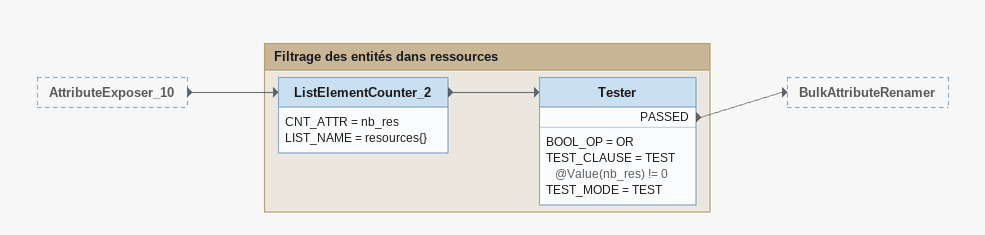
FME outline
AttributeExposer_10 [outside]
    -> ListElementCounter_2

Bookmark: Filtrage des entités dans ressources
ListElementCounter_2
    CNT_ATTR = nb_res
    LIST_NAME = resources{}
    -> Tester
Tester
    BOOL_OP = OR
    TEST_CLAUSE = TEST @Value(nb_res) != 0
    TEST_MODE = TEST
    PASSED -> BulkAttributeRenamer
